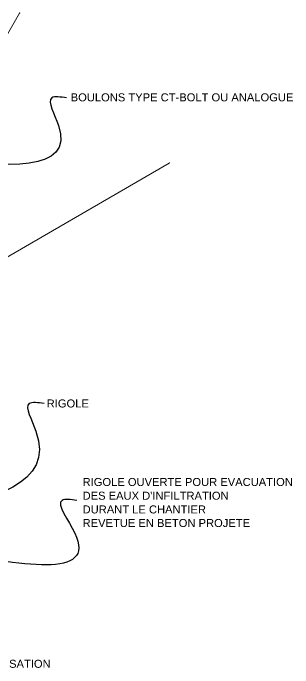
# Model space of a CAD drawing. Extents: x 62300 to 63243, y 108404 to 108784.
# Drawn here: x 63032.1 to 63053.9, y 108626.6 to 108677.8 of the extents above; entities that cross this region are included whole.
import ezdxf

# ---------------------------------------------------------------- set-up
doc = ezdxf.new("R2010")
doc.units = 0
doc.header["$MEASUREMENT"] = 0
for name, color, linetype in [('LIN018CO', 6, 'Continuous'), ('LIN025CO', 7, 'Continuous'), ('TEXT035', 1, 'Continuous')]:
    doc.layers.add(name, color=color, linetype=linetype)
doc.styles.add('ARIAL', font='arial.ttf')

msp = doc.modelspace()

# ---------------------------------------------------------------- linework, layer by layer
at = {"layer": 'LIN018CO', "color": 1, "lineweight": 0}
for p, q in [((63022.2068, 108659.8378), (63032.5701, 108677.7875)), ((63044.2829, 108666.0747), (63026.3061, 108655.6958))]:
    msp.add_line(p, q, dxfattribs=at)
at = {"layer": 'LIN018CO'}
for points in [[(63036.2513, 108671.1643), (63035.0979, 108671.1643), (63035.6105, 108669.0176), (63025.9793, 108666.3719)], [(63034.4869, 108647.2865), (63033.3335, 108647.2865), (63033.8461, 108645.1399), (63025.3538, 108638.7315)], [(63037.0535, 108639.7254), (63035.9, 108639.7254), (63036.8907, 108637.1666), (63026.6014, 108635.8147)]]:
    msp.add_spline(points, degree=3, dxfattribs=at)
at = {"layer": 'LIN018CO', "color": 1, "lineweight": 0}
msp.add_point((63044.2829, 108666.0747), dxfattribs=at)
at = {"layer": 'LIN025CO', "lineweight": 0}
msp.add_point((63032.5701, 108677.7875), dxfattribs=at)

# ---------------------------------------------------------------- texts
at = {"layer": 'TEXT035', "style": 'ARIAL'}
for s, p in [('BOULONS TYPE CT-BOLT OU ANALOGUE', (63036.571, 108670.8941)), ('RIGOLE', (63034.6934, 108646.9807)), ('RIGOLE OUVERTE POUR EVACUATION', (63037.5005, 108640.8461)), ("DES EAUX D'INFILTRATION", (63037.5005, 108639.7747)), ('DURANT LE CHANTIER', (63037.5005, 108638.7033)), ('REVETUE EN BETON PROJETE', (63037.5005, 108637.6433)), ('BETON DE REGULARISATION', (63022.585, 108626.6451))]:
    msp.add_text(s, height=0.625, dxfattribs=at).set_placement(p)

doc.saveas('drawing.dxf')
